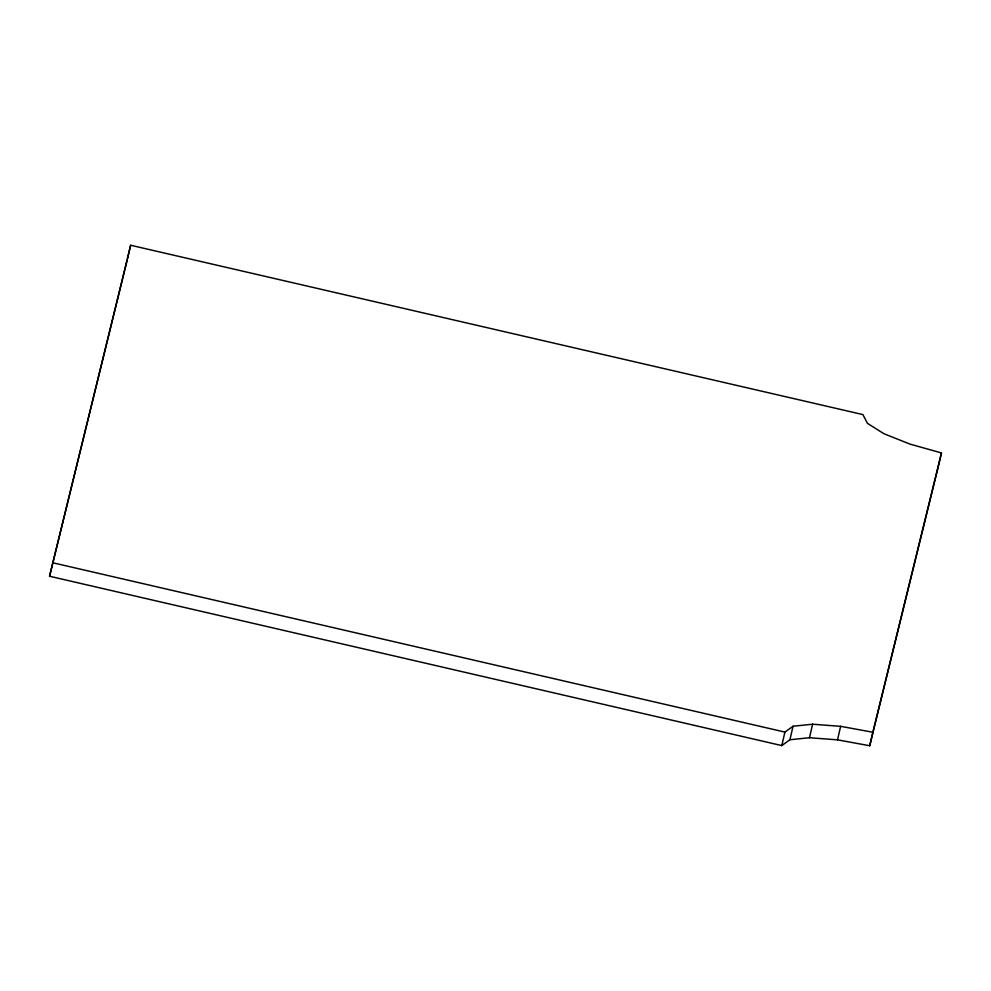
<?xml version="1.0" encoding="UTF-8"?>
<svg xmlns="http://www.w3.org/2000/svg" width="991" height="991" viewBox="0 0 991 991"><rect width="100%" height="100%" fill="white"/><g stroke="black" fill="none" stroke-linecap="round" stroke-linejoin="round"><path stroke-width="1.49" d="M49.55 576.242L130.651 245.248L862.901 414.585L867.435 423.355L883.96 433.724L909.949 444.104L941.45 452.924L938.341 466.427L869.726 745.752L837.519 739.843L809.498 737.725L789.926 739.744L781.8 745.591L49.55 576.242L127.17 260.249M127.529 258.75L130.651 245.248M781.8 745.591L784.909 732.089L793.048 726.242L812.608 724.223L840.628 726.329L872.848 732.25L941.45 452.924M789.926 739.744L793.048 726.242M809.498 737.725L812.608 724.223M837.519 739.843L840.628 726.329M869.726 745.752L872.848 732.25M52.659 562.739L784.909 732.089"/></g></svg>
